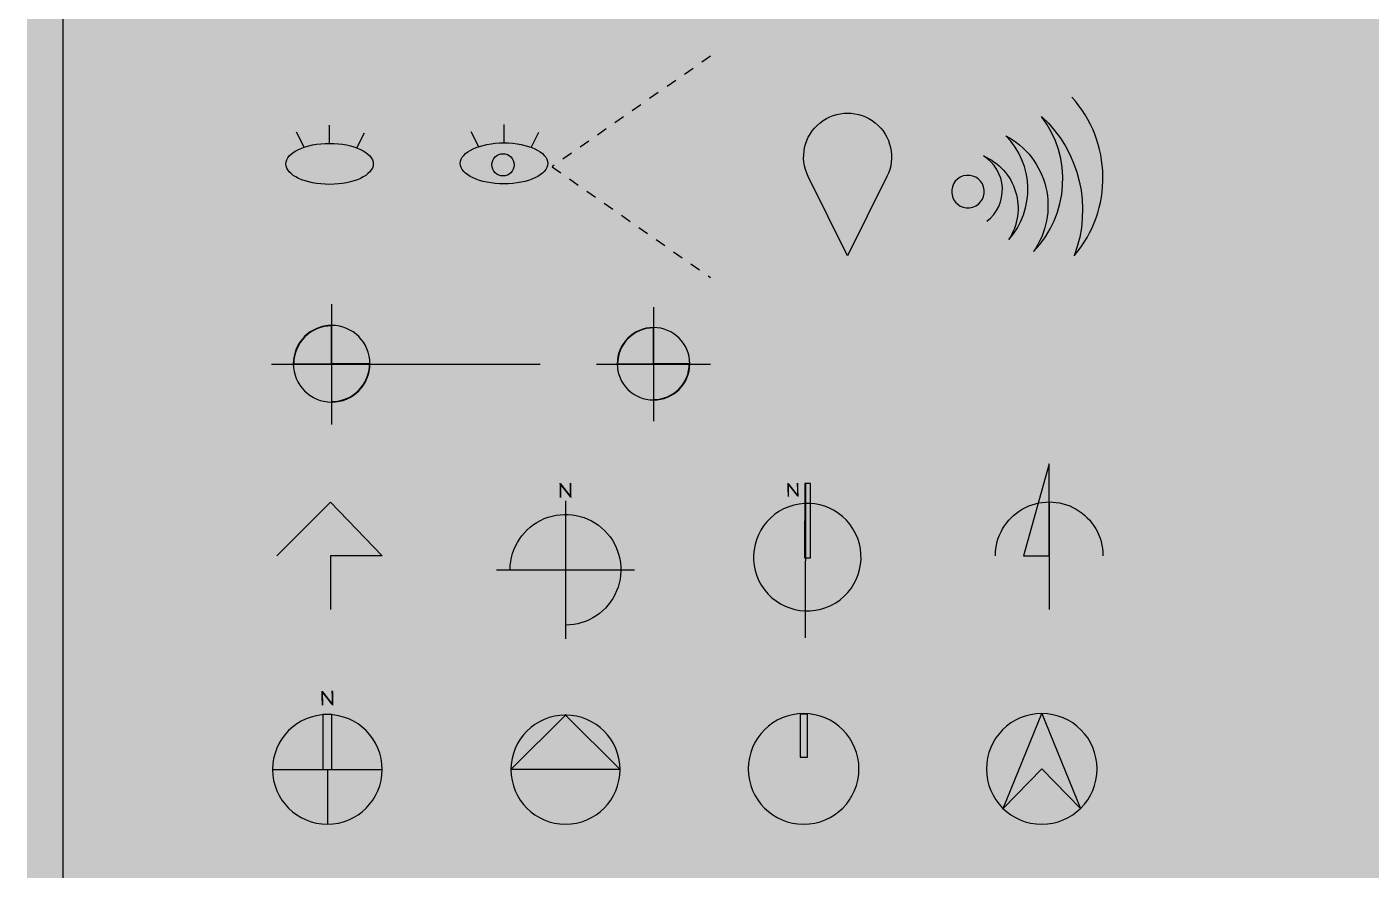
# Model space of a CAD drawing. Header units: metres. Extents: x -21.1 to 22.4, y -24.6 to 9.7.
# Drawn here: x -7.81 to 4.89, y -15.52 to -7.55 of the extents above; entities that cross this region are included whole.
import ezdxf

# ---------------------------------------------------------------- set-up
doc = ezdxf.new("R2010")
doc.units = ezdxf.units.M
for name, pattern in [('Eye point', [0.007143749999999999, 0.004762499999999999, -0.00238125]), ('North Lines', [0]), ('Page Boarder', [0]), ('Scale Lines', [0]), ('Style Black Line', [0]), ('Style Grey Hatch  Line', [0])]:
    doc.linetypes.add(name, pattern=pattern)
doc.layers.add('Imported blocks', color=7, linetype='Continuous', true_color=0xc57dd9)
doc.layers.add('Style example', color=7, linetype='Continuous', true_color=0x469c80)

# ---------------------------------------------------------------- blocks, each defined once
blk = doc.blocks.new('North symbol triangle')
at = {"layer": 'Imported blocks', "transparency": 33554483}
blk.add_hatch(color=256, dxfattribs=at).paths.add_polyline_path([(-0.01059640032243515, 0.9747449485443864), (0.9694463924533063, -0.005297844231352615), (-0.9694463924533074, -0.005297844231352615), (0.01059976562168047, 0.9747457496251105)], flags=0)
h = blk.add_hatch(color=256, dxfattribs=at)
edge = h.paths.add_edge_path(flags=0)
edge.add_line((-0.1269632433674051, -0.541356342470237), (-0.1312407352771625, -0.2226527427323672))
edge.add_line((-0.1312407352771625, -0.2226527427323672), (-0.1066804519076686, -0.2228443826378789))
edge.add_arc((-0.1072467886983335, -0.2447256229084778), 0.02188856809250305, 39.46194452660228, 88.5173845415967, ccw=False)
edge.add_line((-0.09034778773103608, -0.2308140026057445), (0.09363473936376249, -0.4669889682162248))
edge.add_line((0.09363473936376249, -0.4669889682162248), (0.08948426704138547, -0.2198472072024379))
edge.add_line((0.08948426704138547, -0.2198472072024379), (0.1268385179426914, -0.2198472072024379))
edge.add_line((0.1268385179426914, -0.2198472072024379), (0.1312407352771988, -0.5378123260726497))
edge.add_line((0.1312407352771988, -0.5378123260726497), (0.1102964543143971, -0.537707143093161))
edge.add_arc((0.1100987753363842, -0.516728067986634), 0.02098000641810327, 222.2646738474704, 270.53986345414154, ccw=False)
edge.add_line((0.09457260749142006, -0.5308383047441676), (-0.09327592178960913, -0.2932450792908785))
edge.add_line((-0.09327592178960913, -0.2932450792908785), (-0.08912192165991291, -0.5408470235083441))
edge.add_line((-0.08912192165991291, -0.5408470235083441), (-0.1269632433674051, -0.541356342470237))
edge.add_line((-0.1269632433674051, -0.541356342470237), (-0.1269632433674051, -0.541356342470237))
at = {"layer": 'Imported blocks', "linetype": 'Style Grey Hatch  Line'}
blk.add_lwpolyline([(-0.01059640032243515, 0.9747449485443864), (0.9694463924533063, -0.005297844231352615), (-0.9694463924533074, -0.005297844231352615), (0.01059976562168047, 0.9747457496251105)], dxfattribs=at)
at = {"layer": 'Imported blocks', "linetype": 'Style Black Line'}
blk.add_lwpolyline([(0.9694463924533002, -0.005299368924788724, 1), (-0.9694463689473468, -0.005299368924788724, 1), (0.9694463924533002, -0.005299368924788724)], format="xyb", close=True, dxfattribs=at)
blk = doc.blocks.new('North point white')
at = {"layer": 'Imported blocks', "transparency": 33554483}
h = blk.add_hatch(color=256, dxfattribs=at)
edge = h.paths.add_edge_path(flags=0)
edge.add_line((-0.1200793709462378, 0.8954058126689924), (-0.1241249397591309, 1.196829490576114))
edge.add_line((-0.1241249397591309, 1.196829490576114), (-0.1008963005163896, 1.196648241273629))
edge.add_arc((-0.1014319308591898, 1.17595338898781), 0.02070178279752752, 39.461944526576985, 88.51738454157152, ccw=False)
edge.add_line((-0.0854491837904061, 1.189110729415545), (0.08855791883778148, 0.96574103160714))
edge.add_line((0.08855791883778147, 0.96574103160714), (0.08463248268490861, 1.199482911618819))
edge.add_line((0.08463248268490861, 1.199482911618819), (0.1199614080607062, 1.199482911618819))
edge.add_line((0.1199614080607062, 1.199482911618819), (0.1241249397591382, 0.8987576745808256))
edge.add_line((0.1241249397591382, 0.8987576745808256), (0.1043162453982295, 0.8988571546009989))
edge.add_arc((0.1041292844582013, 0.9186987565876036), 0.01984248280301457, 222.2646738474687, 270.5398634541399, ccw=False)
edge.add_line((0.08944493630687793, 0.9053535685724928), (-0.08821855614159722, 1.130064629008739))
edge.add_line((-0.08821855614159722, 1.130064629008739), (-0.08428978345704673, 0.8958875166561702))
edge.add_line((-0.08428978345704673, 0.8958875166561702), (-0.1200793709462378, 0.8954058126689924))
edge.add_line((-0.1200793709462378, 0.8954058126689924), (-0.1200793709462378, 0.8954058126689924))
blk.add_hatch(color=256, dxfattribs=at).paths.add_polyline_path([(-0.06305155216254935, -0.0278453807337828), (0.06603100872438518, -0.0278453807337828), (0.06603100872438518, 0.7403158931729158), (-0.06305155216254935, 0.7403158931729158), (-0.06305155216254935, -0.0278453807337828)], flags=0)
at = {"layer": 'Imported blocks', "linetype": 'Style Black Line'}
blk.add_lwpolyline([(0.9832988753849277, -0.2336160725518676, 1), (-0.9832988753849277, -0.2336160725518676, 1), (0.9832988753849277, -0.2336160725518676)], format="xyb", close=True, dxfattribs=at)
at = {"layer": 'Imported blocks', "linetype": 'Style Grey Hatch  Line'}
blk.add_lwpolyline([(-0.06305155216254935, -0.0278453807337828), (0.06603100872438518, -0.0278453807337828), (0.06603100872438518, 0.7403158931729158), (-0.06305155216254935, 0.7403158931729158), (-0.06305155216254935, -0.0278453807337828)], close=True, dxfattribs=at)
blk = doc.blocks.new('Elevation mark line')
at = {"layer": 'Imported blocks', "transparency": 33554483}
h = blk.add_hatch(color=256, dxfattribs=at)
edge = h.paths.add_edge_path(flags=0)
edge.add_arc((-0.7962997394488194, 0.004974827950361941), 0.4115851369092707, 0, 180)
edge.add_arc((-0.7962997394488194, 0.004974827950361941), 0.4115851369092707, 180, 360)
edge.add_line((-0.3847146025395486, 0.004974827950361941), (-0.3847146025395486, 0.004974827950361941))
h = blk.add_hatch(color=256, dxfattribs=at)
edge = h.paths.add_edge_path(flags=0)
edge.add_arc((-0.7962994889350802, 0.004974827950363914), 0.406768901882666, 90.00003345353927, 180.0000000000003)
edge.add_line((-1.203068390817746, 0.004974827950361941), (-0.7962997394488266, 0.004974827950361941))
edge.add_line((-0.7962997394488266, 0.004974827950361941), (-0.7962997264370315, 0.4117437298329605))
edge.add_line((-0.7962997264370315, 0.4117437298329605), (-0.7962997264370315, 0.4117437298329605))
h = blk.add_hatch(color=256, dxfattribs=at)
edge = h.paths.add_edge_path(flags=0)
edge.add_arc((-0.796299726437033, 0.00497482795033044), 0.4067689018826656, 270.0000334535393, 360.0000000000004)
edge.add_line((-0.3895308245543674, 0.004974827950332838), (-0.7962994759232861, 0.004974827950332838))
edge.add_line((-0.7962994759232861, 0.004974827950332838), (-0.7962994889350812, -0.4017940739322657))
edge.add_line((-0.7962994889350812, -0.4017940739322657), (-0.7962994889350812, -0.4017940739322657))
at = {"layer": 'Imported blocks', "linetype": 'Style Black Line'}
for points in [[(-0.7962994889350812, 0.6459212599729944), (-0.7962994889350812, -0.6459212599729944)], [(-1.442220748908192, 6.270214380492689e-07), (1.442220748908163, 6.270214380492689e-07)]]:
    blk.add_lwpolyline(points, dxfattribs=at)
blk.add_lwpolyline([(-0.3847143520258887, 0.004974827950361941, 1), (-1.207884625844274, 0.004974827950361941, 1), (-0.3847143520258887, 0.004974827950361941)], format="xyb", close=True, dxfattribs=at)
at = {"layer": 'Imported blocks', "linetype": 'Style Grey Hatch  Line'}
for points in [[(-0.7962997264370315, 0.4117437298329605, 0.4142133913602524), (-1.203068390817746, 0.004974827950361941), (-0.7962997394488266, 0.004974827950361941), (-0.7962997264370315, 0.4117437298329605)], [(-0.7962994889350812, -0.4017940739322657, 0.4142133913602524), (-0.3895308245543674, 0.004974827950332838), (-0.7962994759232861, 0.004974827950332838), (-0.7962994889350812, -0.4017940739322657)]]:
    blk.add_lwpolyline(points, format="xyb", close=True, dxfattribs=at)
blk = doc.blocks.new('North symbol line')
at = {"layer": 'Imported blocks', "transparency": 33554483}
h = blk.add_hatch(color=256, dxfattribs=at)
edge = h.paths.add_edge_path(flags=0)
edge.add_line((-0.3503756133721326, 1.131768050320163), (-0.3536088300123811, 1.372665708040713))
edge.add_line((-0.3536088300123811, 1.372665708040713), (-0.3350445127548082, 1.372520853685754))
edge.add_arc((-0.335472588265927, 1.355981537739703), 0.0165448548076583, 39.461944526591026, 88.5173845415855, ccw=False)
edge.add_line((-0.3226991845322118, 1.366496877851274), (-0.1836327922005949, 1.187979923306077))
edge.add_line((-0.1836327922005949, 1.187979923306077), (-0.186769998877011, 1.374786320855776))
edge.add_line((-0.186769998877011, 1.374786320855776), (-0.1585351387893534, 1.374786320855776))
edge.add_line((-0.1585351387893534, 1.374786320855776), (-0.1552076462679906, 1.134446856740313))
edge.add_line((-0.1552076462679906, 1.134446856740313), (-0.1710387452286886, 1.134526361124361))
edge.add_arc((-0.1711881643216133, 1.150383759843616), 0.0158581026673049, 222.2646738474789, 270.53986345415007, ccw=False)
edge.add_line((-0.1829238882679492, 1.13971829203099), (-0.3249124655769847, 1.319307262940147))
edge.add_line((-0.3249124655769847, 1.319307262940147), (-0.3217725923460675, 1.13215302791393))
edge.add_line((-0.3217725923460675, 1.13215302791393), (-0.3503756133721326, 1.131768050320163))
edge.add_line((-0.3503756133721326, 1.131768050320163), (-0.3503756133721326, 1.131768050320163))
blk.add_hatch(color=256, dxfattribs=at).paths.add_polyline_path([(-0.04482274543124368, 1.366606216115411), (-0.04814966262571397, 0.04420862142939586), (0.05617989752971334, 0.04394743508088868), (0.05950681472418364, 1.366345029766904), (-0.04482274543124368, 1.366606216115411)], flags=0)
at = {"layer": 'Imported blocks', "linetype": 'Style Grey Hatch  Line'}
blk.add_lwpolyline([(-0.04482274543124368, 1.366606216115411), (-0.04814966262571397, 0.04420862142939586), (0.05617989752971334, 0.04394743508088868), (0.05950681472418364, 1.366345029766904), (-0.04482274543124368, 1.366606216115411)], close=True, dxfattribs=at)
at = {"layer": 'Imported blocks', "linetype": 'Style Black Line'}
blk.add_lwpolyline([(-0.03032604034210089, 1.353933589182911), (-0.03717541115236236, -1.374786320855783)], dxfattribs=at)
blk.add_lwpolyline([(-0.8579190020613023, -0.3621071055971625, 1), (0.8579190020613023, 0.4771670811990261, 1), (-0.8579190020613023, -0.3621071055971625)], format="xyb", close=True, dxfattribs=at)
blk = doc.blocks.new('North symbol geometric')
at = {"layer": 'Imported blocks', "transparency": 33554483}
blk.add_hatch(color=256, dxfattribs=at).paths.add_polyline_path([(1.455191522836685e-14, 1.292430338783295), (-0.4549743138815757, -0.3373804425718554), (1.455191522836685e-14, -0.3373804425718554), (1.455191522836685e-14, 1.292430338783295)], flags=0)
at = {"layer": 'Imported blocks', "linetype": 'Style Grey Hatch  Line'}
blk.add_lwpolyline([(1.455191522836685e-14, 1.292430338783295), (-0.4549743138815757, -0.3373804425718554), (1.455191522836685e-14, -0.3373804425718554), (1.455191522836685e-14, 1.292430338783295)], close=True, dxfattribs=at)
at = {"layer": 'Imported blocks', "linetype": 'North Lines'}
blk.add_lwpolyline([(-0.9550498962114143, -0.337380442571859, -1.000000000000004), (0.9550498962114434, -0.337380442571859)], format="xyb", dxfattribs=at)
at = {"layer": 'Imported blocks', "linetype": 'Style Black Line'}
blk.add_lwpolyline([(1.455191522836685e-14, 0.6176694536395698), (1.455191522836685e-14, -1.292430338783288)], dxfattribs=at)
blk = doc.blocks.new('North symbol light')
at = {"layer": 'Imported blocks', "transparency": 33554483}
h = blk.add_hatch(color=256, dxfattribs=at)
edge = h.paths.add_edge_path(flags=0)
edge.add_line((-0.1173026305467938, 0.8954056716423802), (-0.1212546317771848, 1.21410927138025))
edge.add_line((-0.1212546317771848, 1.21410927138025), (-0.09856323407434683, 1.213917631474738))
edge.add_ellipse((-0.09908647613787025, 1.192036391204134), major_axis=(-0, -0.02188856809250458), ratio=0.92390618469089, start_angle=129.4619445265953, end_angle=178.5173845415898, ccw=False)
edge.add_line((-0.08347338462908374, 1.205948011506873), (0.08650921002886752, 0.9697730458963925))
edge.add_line((0.08650921002886752, 0.9697730458963925), (0.08267456298082834, 1.216914806910179))
edge.add_line((0.08267456298082834, 1.216914806910179), (0.1171863864130501, 1.216914806910179))
edge.add_line((0.1171863864130501, 1.216914806910179), (0.121253622234748, 0.8989496880399674))
edge.add_line((0.121253622234748, 0.8989496880399674), (0.1019030715193076, 0.8990548710194561))
edge.add_ellipse((0.1017204346889287, 0.9200339461259759), major_axis=(-0, -0.02098000641810179), ratio=0.9239061846908901, start_angle=312.26467384749753, end_angle=360.5398634541687, ccw=False)
edge.add_line((0.08737571219242818, 0.9059237093684497), (-0.08617870579539158, 1.143516934821739))
edge.add_line((-0.08617870579539158, 1.143516934821739), (-0.0823407993843648, 0.895914990604273))
edge.add_line((-0.0823407993843648, 0.895914990604273), (-0.1173026305467938, 0.8954056716423802))
blk.add_hatch(color=256, dxfattribs=at).paths.add_polyline_path([(1.455191522836685e-14, -0.2336159315252516), (-0.6871292536894034, -0.9369864363500455), (1.455191522836685e-14, 0.749682943859676), (0.6871292536894326, -0.9369864363500455), (1.455191522836685e-14, -0.2336159315252516)], flags=0)
at = {"layer": 'Imported blocks', "linetype": 'Style Black Line'}
blk.add_lwpolyline([(0.9832988753849131, -0.2336159315252553, 1), (-0.9832988753849422, -0.2336159315252553, 1), (0.9832988753849131, -0.2336159315252553)], format="xyb", close=True, dxfattribs=at)
at = {"layer": 'Imported blocks', "linetype": 'Style Grey Hatch  Line'}
blk.add_lwpolyline([(1.455191522836685e-14, -0.2336159315252516), (-0.6871292536894034, -0.9369864363500455), (1.455191522836685e-14, 0.749682943859676), (0.6871292536894326, -0.9369864363500455), (1.455191522836685e-14, -0.2336159315252516)], close=True, dxfattribs=at)
blk = doc.blocks.new('North symbol arc')
at = {"layer": 'Imported blocks', "transparency": 33554483}
h = blk.add_hatch(color=256, dxfattribs=at)
edge = h.paths.add_edge_path(flags=0)
edge.add_line((-0.1033561868937468, 1.089596604461298), (-0.106838347805693, 1.349042382715204))
edge.add_line((-0.106838347805693, 1.349042382715204), (-0.0868446551138768, 1.348886375175687))
edge.add_arc((-0.08730569066392818, 1.331073600497781), 0.01781874000888562, 39.461944526596426, 88.5173845415909, ccw=False)
edge.add_line((-0.07354878781977459, 1.342398578186094), (0.07622513995038754, 1.150136558531161))
edge.add_line((0.07622513995038753, 1.150136558531161), (0.07284638137129514, 1.351326273921888))
edge.add_line((0.07284638137129514, 1.351326273921888), (0.1032552085830175, 1.351326273921888))
edge.add_line((0.1032552085830175, 1.351326273921888), (0.1068389042279159, 1.092481667865581))
edge.add_line((0.1068389042279159, 1.092481667865581), (0.08978887630594545, 1.09256729375746))
edge.add_arc((0.0896279525625723, 1.109645646410324), 0.01707911080199307, 222.2646738474843, 270.53986345415547, ccw=False)
edge.add_line((0.07698862654570257, 1.098158981810622), (-0.07593248232552288, 1.291575558643406))
edge.add_line((-0.07593248232552287, 1.291575558643406), (-0.07255085187829537, 1.090011223733109))
edge.add_line((-0.07255085187829537, 1.090011223733109), (-0.1033561868937468, 1.089596604461298))
edge.add_line((-0.1033561868937468, 1.089596604461298), (-0.1033561868937468, 1.089596604461298))
at = {"layer": 'Imported blocks', "linetype": 'Style Black Line'}
for points in [[(-2.546585164964199e-13, 1.036366785937396), (-2.546585164964199e-13, -1.416739826509933)], [(-1.226553306223665, -0.1901865202861955), (1.226553306223665, -0.1901865202861955)]]:
    blk.add_lwpolyline(points, dxfattribs=at)
at = {"layer": 'Imported blocks', "linetype": 'North Lines'}
blk.add_lwpolyline([(-0.9832985971738235, -0.1901865202861955, -2.414214014685327), (2.782111041597091e-07, -1.173485135137897)], format="xyb", dxfattribs=at)
blk = doc.blocks.new('North point basic')
at = {"layer": 'Imported blocks', "transparency": 33554483}
h = blk.add_hatch(color=256, dxfattribs=at)
edge = h.paths.add_edge_path(flags=0)
edge.add_line((-0.1030799866536763, 0.9204272471178446), (-0.1065528327883148, 1.17917900814832))
edge.add_line((-0.1065528327883148, 1.17917900814832), (-0.08661262320645619, 1.179023417928831))
edge.add_arc((-0.08707242548682712, 1.161258292407171), 0.01777107489538473, 39.46194452659188, 88.51738454158641, ccw=False)
edge.add_line((-0.07335232234541035, 1.17255297579035), (0.07602096030270332, 0.9808052568650346))
edge.add_line((0.07602096030270332, 0.9808052568650346), (0.07265123989977292, 1.181456789948083))
edge.add_line((0.07265123989977292, 1.181456789948083), (0.1029787235260592, 1.181456789948083))
edge.add_line((0.1029787235260592, 1.181456789948083), (0.1065528327883294, 0.9233045929801156))
edge.add_line((0.1065528327883294, 0.9233045929801156), (0.0895484136757077, 0.923389989822812))
edge.add_arc((0.08938792040320591, 0.9404226578976883), 0.0170334241959575, 222.2646738474757, 270.5398634541468, ccw=False)
edge.add_line((0.07678240457206266, 0.9289667201154626), (-0.07572964047049756, 1.121865907779218))
edge.add_line((-0.07572964047049754, 1.121865907779218), (-0.07235705588167184, 0.9208407572834767))
edge.add_line((-0.07235705588167184, 0.9208407572834767), (-0.1030799866536763, 0.9204272471178446))
edge.add_line((-0.1030799866536763, 0.9204272471178446), (-0.1030799866536763, 0.9204272471178446))
blk.add_hatch(color=256, dxfattribs=at).paths.add_polyline_path([(-0.08296540351612566, -0.2152491519872055), (0.08186493029945996, -0.2152491519872055), (0.08186493029945996, 0.7585680584615111), (-0.08296540351612566, 0.7585680584615111), (-0.08296540351612566, -0.2152491519872055)], flags=0)
at = {"layer": 'Imported blocks', "linetype": 'Style Black Line'}
blk.add_lwpolyline([(0.9738184330377644, -0.215250683556711, 1), (-0.9738184330377553, -0.215250683556711, 1), (0.9738184330377644, -0.215250683556711)], format="xyb", close=True, dxfattribs=at)
at = {"layer": 'Imported blocks', "linetype": 'Style Grey Hatch  Line'}
blk.add_lwpolyline([(-0.08296540351612566, -0.2152491519872055), (0.08186493029945996, -0.2152491519872055), (0.08186493029945996, 0.7585680584615111), (-0.08296540351612566, 0.7585680584615111), (-0.08296540351612566, -0.2152491519872055)], close=True, dxfattribs=at)
at = {"layer": 'Imported blocks', "linetype": 'Style Black Line'}
for points in [[(-0.973818326474458, -0.2152491519871473), (0.9738183163340282, -0.2152491519871473)], [(-5.070205588708632e-09, -0.2152491519871546), (-5.070206043455983e-09, -1.189070312499993)]]:
    blk.add_lwpolyline(points, dxfattribs=at)
blk = doc.blocks.new('View_1')
at = {"layer": 'Imported blocks', "transparency": 33554483}
h = blk.add_hatch(color=256, dxfattribs=at)
edge = h.paths.add_edge_path(flags=0)
edge.add_ellipse((3.410605131648481e-13, -0.07535431121111458), major_axis=(-0.3613752529161469, 0), ratio=0.4692103556316886, start_angle=180, end_angle=360, ccw=False)
edge.add_ellipse((3.410605131648481e-13, -0.07535431121111458), major_axis=(-0.3613752529161469, 0), ratio=0.4692103556316886, start_angle=0, end_angle=180, ccw=False)
h = blk.add_hatch(color=256, dxfattribs=at)
edge = h.paths.add_edge_path(flags=0)
edge.add_arc((-0.007816239046078408, -0.08736353358547785), 0.0921501378302055, 0, 180, ccw=False)
edge.add_arc((-0.007816239046078408, -0.08736353358547785), 0.0921501378302055, 180, 360, ccw=False)
edge.add_line((-0.0999663768762839, -0.08736353358547785), (-0.0999663768762839, -0.08736353358547785))
at = {"layer": 'Imported blocks', "linetype": 'Scale Lines'}
for points in [[(5.820766091346741e-14, 0.09420669972736505), (5.820766091346741e-14, 0.2449153221471934)], [(-0.2089196228589863, 0.06224826189377927), (-0.272586914029147, 0.1868813578660775)], [(0.2241900534708984, 0.05715811835663044), (0.2878573446410592, 0.1817912143289286)]]:
    blk.add_lwpolyline(points, dxfattribs=at)
at = {"layer": 'Imported blocks', "extrusion": (0, 0, -1)}
for start_param, end_param in [(0, 3.141592653589793), (3.141592653589793, 6.283185307179586)]:
    blk.add_ellipse((3.410605131648481e-13, -0.07535431121111458), major_axis=(-0.3613752529161469, 0), ratio=0.4692103556316886, start_param=start_param, end_param=end_param, dxfattribs=at)
blk = doc.blocks.new('View')
at = {"layer": 'Imported blocks', "transparency": 33554483}
blk.add_hatch(color=256, dxfattribs=at).paths.add_polyline_path([(-1.081545666735445, 0.957), (0.2880056973763858, 0), (-1.081545666735445, -0.9569999999998836)], flags=0)
h = blk.add_hatch(color=256, dxfattribs=at)
edge = h.paths.add_edge_path(flags=0)
edge.add_ellipse((0.703433821647593, 0.02983640393826192), major_axis=(0.3781118450879003, 0), ratio=0.4692103556316886, start_angle=0, end_angle=180)
edge.add_ellipse((0.703433821647593, 0.02983640393826192), major_axis=(0.3781118450879003, 0), ratio=0.4692103556316886, start_angle=180, end_angle=360)
at = {"layer": 'Imported blocks', "linetype": 'Eye point'}
blk.add_lwpolyline([(-1.081545666735445, 0.957), (0.2880056973763858, 0), (-1.081545666735445, -0.9569999999998836)], dxfattribs=at)
at = {"layer": 'Imported blocks', "linetype": 'Scale Lines'}
for points in [[(0.7034338216476026, 0.2072503972405102), (0.7034338216476026, 0.3649388798744767)], [(0.4688607176949154, 0.1684859623575467), (0.4022447644943604, 0.2988912668072153)], [(0.922029266235535, 0.1738118488123291), (0.98864521943609, 0.3042171532619977)]]:
    blk.add_lwpolyline(points, dxfattribs=at)
blk.add_lwpolyline([(0.8080300022173905, 0.0172709911330021, 1), (0.6151941156483954, 0.0172709911330021, 1), (0.8080300022173905, 0.0172709911330021)], format="xyb", close=True, dxfattribs=at)
at = {"layer": 'Imported blocks'}
for start_param, end_param in [(0, 3.141592653589793), (3.141592653589793, 6.283185307179586)]:
    blk.add_ellipse((0.703433821647593, 0.02983640393826192), major_axis=(0.3781118450879003, 0), ratio=0.4692103556316886, start_param=start_param, end_param=end_param, dxfattribs=at)
blk = doc.blocks.new('Noise source')
at = {"layer": 'Imported blocks', "transparency": 33554483}
h = blk.add_hatch(color=256, dxfattribs=at)
edge = h.paths.add_edge_path(flags=0)
edge.add_arc((-0.5950292685808163, -0.05355243630069163), 0.140108414049706, 16.8638524404521, 196.8638524404521)
edge.add_arc((-0.5950292685808163, -0.05355243630069162), 0.140108414049706, 196.8638524404521, 376.8638524404521)
edge.add_line((-0.4609459652599617, -0.0129071972425736), (-0.4609459652599617, -0.0129071972425736))
at = {"layer": 'Imported blocks', "linetype": 'Scale Lines'}
blk.add_lwpolyline([(-0.434318989772335, -0.3079084057377768, 0.5291912778353905), (-0.4632320514699095, 0.2528948215662094, -0.4679281679929111), (-0.2456284329658374, -0.4649509251859854, 0.3963358414187875), (-0.2702222482014768, 0.426361331554479, -0.4516249077140393), (-0.0336232421008026, -0.567897449824828, 0.372511008964259), (0.03518162409047363, 0.5910501139775297, -0.3071342288764135), (0.3156547718268848, -0.6031049210464698, 0.3778281505992381), (0.295076934531884, 0.7576198705413845)], format="xyb", dxfattribs=at)
at = {"layer": 'Imported blocks', "linetype": 'Style Grey Hatch  Line'}
blk.add_lwpolyline([(-0.4609459652599617, -0.0129071972425736, 1), (-0.7291125719016709, -0.09419767535880964, 1), (-0.4609459652599617, -0.0129071972425736)], format="xyb", close=True, dxfattribs=at)
blk = doc.blocks.new('Location icon')
at = {"layer": 'Imported blocks', "transparency": 33554483}
h = blk.add_hatch(color=256, dxfattribs=at)
edge = h.paths.add_edge_path(flags=0)
edge.add_line((0.178559708489156, 0.03517317208413169), (0, -0.3235216678755433))
edge.add_line((0, -0.3235216678755433), (-0.178559708489156, 0.03517317208413168))
edge.add_arc((0, 0.1240609004365015), 0.1994607674390557, -26.464303304578323, 206.4643033045783, ccw=False)
edge.add_line((0.178559708489156, 0.03517317208413169), (0.178559708489156, 0.03517317208413169))
h = blk.add_hatch(color=256, dxfattribs=at)
edge = h.paths.add_edge_path(flags=0)
edge.add_arc((3.635980405647388e-15, 0.1332089392892103), 0.0909139221182777, 0, 180)
edge.add_arc((3.635980405647388e-15, 0.1332089392892103), 0.0909139221182777, 180, 360)
edge.add_line((0.09091392211828134, 0.1332089392892103), (0.09091392211828134, 0.1332089392892103))
at = {"layer": 'Imported blocks', "linetype": 'Style Grey Hatch  Line'}
blk.add_lwpolyline([(0.178559708489156, 0.03517317208413169), (0, -0.3235216678755433), (-0.178559708489156, 0.03517317208413169, -1.614857563507599), (0.178559708489156, 0.03517317208413169)], format="xyb", close=True, dxfattribs=at)
blk = doc.blocks.new('Elevation mark')
at = {"layer": 'Imported blocks', "transparency": 33554483}
h = blk.add_hatch(color=256, dxfattribs=at)
edge = h.paths.add_edge_path(flags=0)
edge.add_arc((-2.36873034742402e-07, 0.004703943817105028), 0.384619946678562, 0, 180)
edge.add_arc((-2.36873034742402e-07, 0.004703943817105028), 0.384619946678562, 180, 360)
edge.add_line((0.3846197098055272, 0.004703943817105028), (0.3846197098055272, 0.004703943817105028))
h = blk.add_hatch(color=256, dxfattribs=at)
edge = h.paths.add_edge_path(flags=0)
edge.add_arc((-9.116929437004992e-15, 0.004703943817106926), 0.3846199466786329, 90.00003345353929, 180.0000000000003)
edge.add_line((-0.384619946678642, 0.004703943817105028), (-2.368730438462308e-07, 0.004703943817105028))
edge.add_line((-2.368730438320199e-07, 0.004703943817105028), (-2.2456975239038e-07, 0.3893238904956743))
edge.add_line((-2.2456975239038e-07, 0.3893238904956743), (-2.2456975239038e-07, 0.3893238904956743))
h = blk.add_hatch(color=256, dxfattribs=at)
edge = h.paths.add_edge_path(flags=0)
edge.add_arc((-2.245697423639559e-07, 0.004703943817103151), 0.3846199466786329, 270.0000334535392, 360.0000000000002)
edge.add_line((0.3846197221088905, 0.004703943817105028), (1.230329232937422e-08, 0.004703943817105028))
edge.add_line((1.230329235113459e-08, 0.004703943817105028), (9.094947019582167e-16, -0.3799160028614642))
edge.add_line((9.094947017729283e-16, -0.3799160028614642), (9.094947017729283e-16, -0.3799160028614642))
at = {"layer": 'Imported blocks', "linetype": 'Style Black Line'}
for points in [[(-1.091393642127514e-14, 0.61075023046149), (-1.091393642127514e-14, -0.6107502304614972)], [(-0.61075023046149, 5.928795344516402e-07), (0.6107502304614972, 5.928795344516402e-07)]]:
    blk.add_lwpolyline(points, dxfattribs=at)
blk.add_lwpolyline([(0.389173933108068, 0.004703943817105028, 1), (-0.389173933108089, 0.004703943817105028, 1), (0.389173933108068, 0.004703943817105028)], format="xyb", close=True, dxfattribs=at)
at = {"layer": 'Imported blocks', "linetype": 'Style Grey Hatch  Line'}
for points in [[(-2.2456975239038e-07, 0.3893238904956743, 0.4142133913602524), (-0.384619946678642, 0.004703943817105028), (-2.368730438320199e-07, 0.004703943817105028), (-2.2456975239038e-07, 0.3893238904956743)], [(9.094947017729283e-16, -0.3799160028614642, 0.4142133913602524), (0.3846197221088905, 0.004703943817105028), (1.230329235113459e-08, 0.004703943817105028), (9.094947017729283e-16, -0.3799160028614642)]]:
    blk.add_lwpolyline(points, format="xyb", close=True, dxfattribs=at)
blk = doc.blocks.new('North arrow light')
at = {"layer": 'Imported blocks', "transparency": 33554483}
h = blk.add_hatch(color=256, dxfattribs=at)
edge = h.paths.add_edge_path(flags=0)
edge.add_line((-0.614700133166014, -0.5056091137492985), (-0.6214269681337319, -0.004412018749317181))
edge.add_line((-0.6214269681337319, -0.004412018749317213), (-0.5828031725842302, -0.004713393958154483))
edge.add_arc((-0.5836938005988145, -0.03912409426916316), 0.03442222413143019, 39.46194452658881, 88.51738454158323, ccw=False)
edge.add_line((-0.5571182294406026, -0.01724651369522326), (-0.267785105539544, -0.3886580910136181))
edge.add_line((-0.267785105539544, -0.3886580910136181), (-0.2743121879840619, 0))
edge.add_line((-0.2743121879840619, 0), (-0.2155684459835465, 0))
edge.add_line((-0.2155684459835465, 0), (-0.2086454663202312, -0.5000357511498005))
edge.add_line((-0.2086454663202312, -0.5000357511498005), (-0.2415826932108321, -0.4998703391374875))
edge.add_arc((-0.2418935655373651, -0.4668783945600604), 0.03299340916915714, 222.264673847483, 270.53986345415416, ccw=False)
edge.add_line((-0.266310202898152, -0.4890683217477563), (-0.5617230481032457, -0.1154263720276795))
edge.add_line((-0.5617230481032457, -0.1154263720276795), (-0.5551904177867254, -0.5048081526546084))
edge.add_line((-0.5551904177867254, -0.5048081526546084), (-0.614700133166014, -0.5056091137492985))
edge.add_line((-0.614700133166014, -0.5056091137492985), (-0.614700133166014, -0.5056091137492985))
at = {"layer": 'Imported blocks', "linetype": 'Style Black Line'}
blk.add_lwpolyline([(-0.9349420807806328, -2.527520846342668e-07), (0.01811675855846261, 0.9539313870013175), (0.9349420807806346, 0.0003949561490408087), (0.01811675855846261, -2.527521646698006e-07), (0.01811675855846261, -0.9539313870013247)], dxfattribs=at)

msp = doc.modelspace()

# ---------------------------------------------------------------- hatches: boundary and pattern name
at = {"layer": 'Style example', "transparency": 33554483}
for points in [[(-7.47467138671875, -24.27756016670901), (22.35560986328123, -24.27756016670901), (22.35560986328123, 4.321435166709001), (-7.47467138671875, 4.321435166709001), (-7.47467138671875, -24.27756016670901)], [(-7.813482153527514, -24.63357624367482), (22.01679909647248, -24.63357624367482), (22.01679909647248, 3.965419089743186), (-7.813482153527514, 3.965419089743186), (-7.813482153527514, -24.63357624367482)]]:
    msp.add_hatch(color=256, dxfattribs=at).paths.add_polyline_path(points, flags=0)

# ---------------------------------------------------------------- linework, layer by layer
at = {"layer": 'Style example', "linetype": 'Page Boarder'}
msp.add_lwpolyline([(-7.47467138671875, -24.27756016670901), (22.35560986328123, -24.27756016670901), (22.35560986328123, 4.321435166709001), (-7.47467138671875, 4.321435166709001), (-7.47467138671875, -24.27756016670901)], close=True, dxfattribs=at)

# ---------------------------------------------------------------- block references
at = {"layer": 'Imported blocks'}
for name, p, xscale, yscale in [('View', (-2.536521266070639, -8.873652006794684), -1.092491993849367, 1.092491993849367), ('Noise source', (1.734866198497193, -9.048843243223855), 1.101702025367734, 1.101702025367734), ('Location icon', (-0.05827331730297459, -9.039464440058099), 2.082768947701615, 2.082768947701615), ('View_1', (-4.953509277343784, -8.759503906250009), 1.143089240906031, 1.143089240906031), ('Elevation mark line', (-4.232746784656205, -10.7387521270849), 0.8802020072983252, 0.8802020072983252), ('Elevation mark', (-1.892524900051946, -10.73875186240318), 0.8802020072983252, 0.8802020072983252), ('North symbol geometric', (1.846677171058466, -12.36902663025982), 0.5318511765591852, 0.5318511765591852), ('North symbol arc', (-2.723940923050828, -12.58038212513367), 0.5318511765591852, 0.5318511765591852), ('North symbol line', (-0.4392412851555319, -12.59285924187582), 0.5318511765591852, 0.5318511765591852), ('North arrow light', (-4.953509197441043, -12.54905790634987), 0.5318511765591852, 0.5318511765591852), ('North point basic', (-4.974183475230402, -14.4539617205582), 0.5318511765591852, 0.5318511765591852), ('North point white', (-0.4737040159215643, -14.43915251844026), 0.5318511765591852, 0.5318511765591852), ('North symbol light', (1.776535713732916, -14.43915259344544), 0.5318511765591852, 0.5318511765591852), ('North symbol triangle', (-2.723943745576004, -14.56795049148873), 0.5318511765591852, 0.5318511765591852)]:
    msp.add_blockref(name, p, dxfattribs=dict(at, xscale=xscale, yscale=yscale))

doc.saveas('drawing.dxf')
